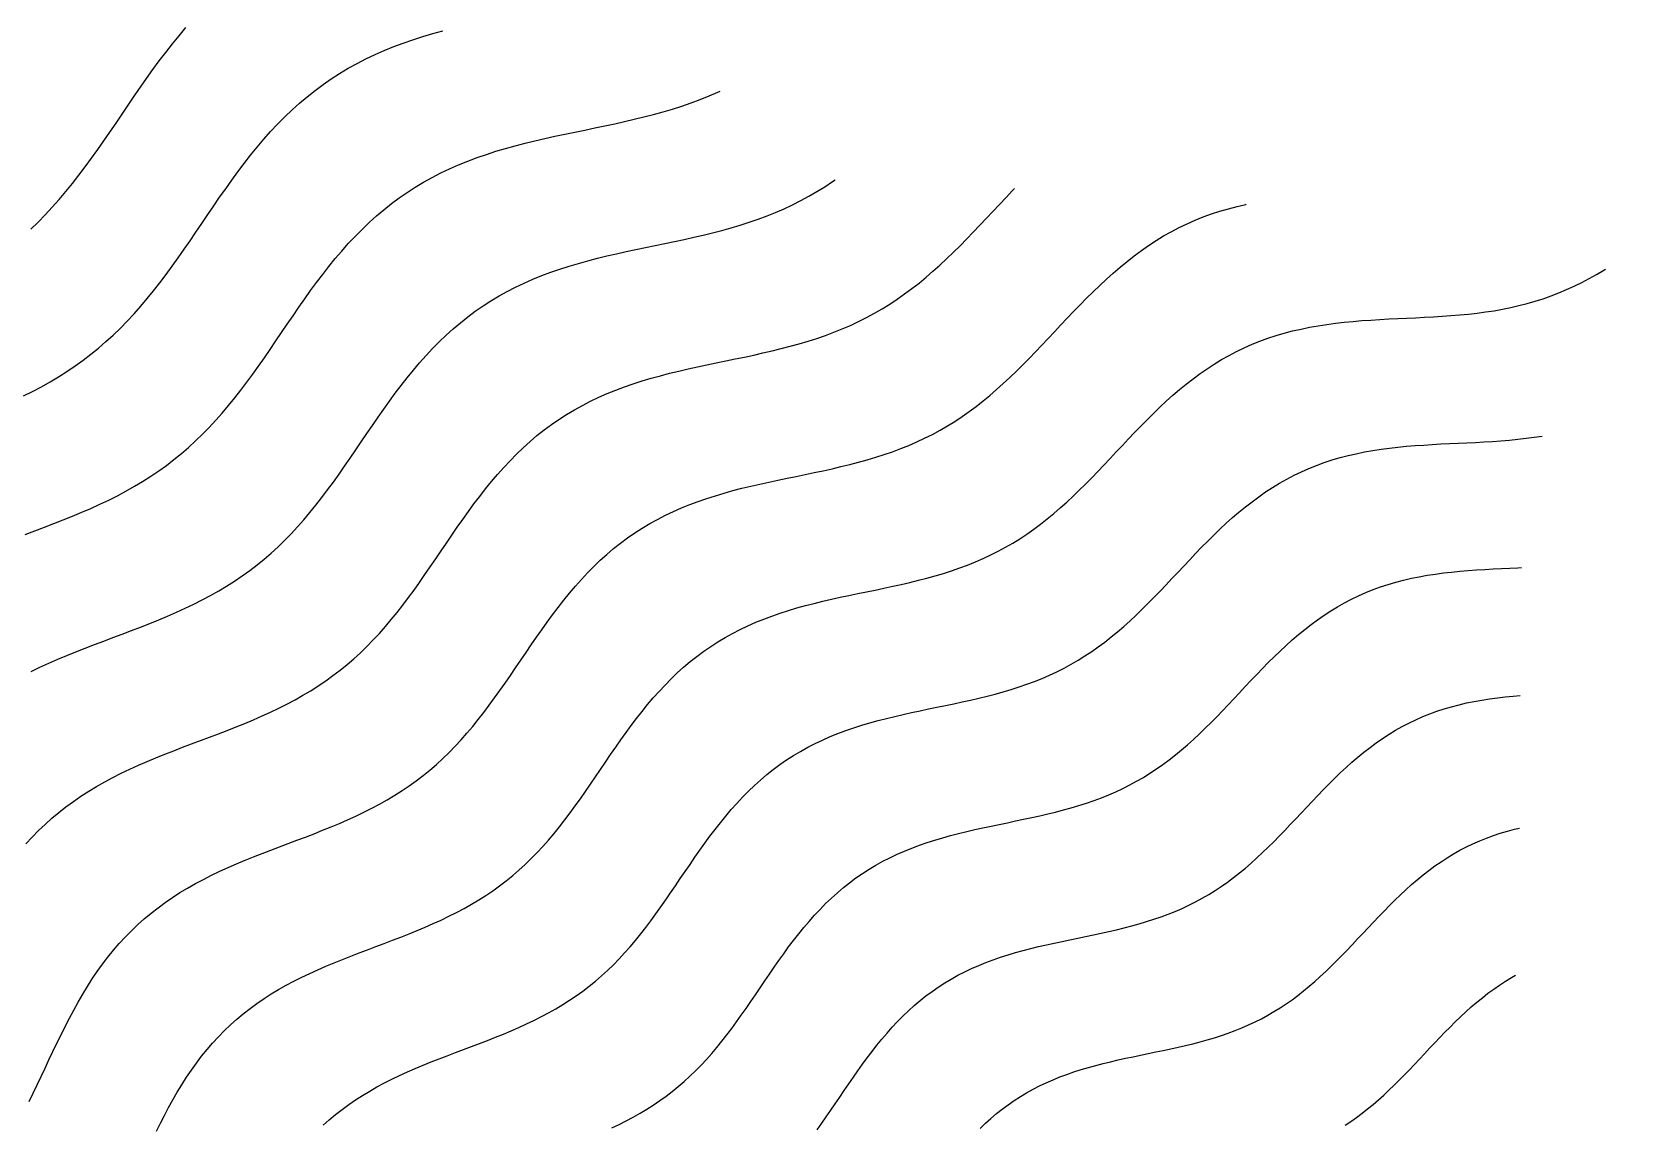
# Model space of a CAD drawing. Header units: millimetres. Extents: x -17.8 to 17.8, y -17.8 to 17.8.
# Drawn here: x -6.723 to -2.949, y 6.528 to 9.113 of the extents above; entities that cross this region are included whole.
import ezdxf

# ---------------------------------------------------------------- set-up
doc = ezdxf.new("R2010")
doc.units = ezdxf.units.MM
doc.layers.add('DOKU', color=8, linetype='Continuous')
doc.layers.add('KESIM', color=1, linetype='Continuous')

msp = doc.modelspace()

# ---------------------------------------------------------------- linework, layer by layer
at = {"layer": 'DOKU'}
for points in [[(-6.7421, 8.2519), (-6.7209, 8.2627), (-6.7, 8.2738), (-6.6795, 8.2854), (-6.6594, 8.2974), (-6.6397, 8.3099), (-6.6204, 8.323), (-6.6015, 8.3365), (-6.5831, 8.3506), (-6.5651, 8.3652), (-6.5475, 8.3804), (-6.5303, 8.3961), (-6.5135, 8.4123), (-6.4971, 8.4291), (-6.4811, 8.4463), (-6.4654, 8.464), (-6.45, 8.4822), (-6.4349, 8.5008), (-6.4201, 8.5198), (-6.4055, 8.5391), (-6.3911, 8.5588), (-6.3769, 8.5787), (-6.3628, 8.5988), (-6.3488, 8.6192), (-6.3348, 8.6396), (-6.3209, 8.6602), (-6.3069, 8.6808), (-6.2929, 8.7013), (-6.2788, 8.7218), (-6.2645, 8.7422), (-6.2501, 8.7623), (-6.2355, 8.7823), (-6.2206, 8.802), (-6.2055, 8.8214), (-6.1901, 8.8403), (-6.1743, 8.8589), (-6.1582, 8.8771), (-6.1418, 8.8947), (-6.1249, 8.9118), (-6.1076, 8.9283), (-6.09, 8.9443), (-6.0719, 8.9597), (-6.0533, 8.9744), (-6.0343, 8.9885), (-6.0149, 9.002), (-5.9951, 9.0148), (-5.9748, 9.0269), (-5.9541, 9.0384), (-5.9329, 9.0492), (-5.9114, 9.0595), (-5.8895, 9.0691), (-5.8673, 9.0781), (-5.8447, 9.0866), (-5.8218, 9.0945), (-5.7986, 9.1019), (-5.7751, 9.1089), (-5.7514, 9.1155)], [(-6.7251, 8.6465), (-6.7078, 8.6632), (-6.6909, 8.6805), (-6.6744, 8.6982), (-6.6582, 8.7165), (-6.6424, 8.7352), (-6.6269, 8.7543), (-6.6116, 8.7739), (-6.5966, 8.7938), (-6.5817, 8.814), (-6.5671, 8.8345), (-6.5526, 8.8553), (-6.5381, 8.8762), (-6.5238, 8.8973), (-6.5094, 8.9184), (-6.495, 8.9396), (-6.4806, 8.9608), (-6.466, 8.9819), (-6.4514, 9.0029), (-6.4365, 9.0237), (-6.4215, 9.0442), (-6.4062, 9.0645), (-6.3906, 9.0844), (-6.3747, 9.104), (-6.3585, 9.1231)], [(-6.7382, 7.9243), (-6.7156, 7.9328), (-6.6932, 7.9414), (-6.6708, 7.95), (-6.6486, 7.9587), (-6.6266, 7.9676), (-6.6048, 7.9768), (-6.5833, 7.9861), (-6.562, 7.9958), (-6.5411, 8.0058), (-6.5204, 8.0162), (-6.5002, 8.027), (-6.4803, 8.0383), (-6.4608, 8.0499), (-6.4416, 8.0621), (-6.4229, 8.0747), (-6.4046, 8.0879), (-6.3868, 8.1016), (-6.3693, 8.1158), (-6.3522, 8.1305), (-6.3356, 8.1457), (-6.3193, 8.1615), (-6.3034, 8.1777), (-6.2878, 8.1944), (-6.2726, 8.2116), (-6.2577, 8.2293), (-6.243, 8.2473), (-6.2287, 8.2657), (-6.2145, 8.2845), (-6.2005, 8.3035), (-6.1867, 8.3228), (-6.173, 8.3424), (-6.1595, 8.3621), (-6.1459, 8.382), (-6.1324, 8.4019), (-6.1188, 8.4219), (-6.1052, 8.4418), (-6.0915, 8.4617), (-6.0777, 8.4814), (-6.0637, 8.501), (-6.0495, 8.5204), (-6.0351, 8.5395), (-6.0204, 8.5583), (-6.0055, 8.5767), (-5.9902, 8.5947), (-5.9746, 8.6123), (-5.9586, 8.6294), (-5.9422, 8.646), (-5.9255, 8.6621), (-5.9083, 8.6776), (-5.8908, 8.6925), (-5.8728, 8.7068), (-5.8544, 8.7205), (-5.8355, 8.7335), (-5.8163, 8.7459), (-5.7966, 8.7577), (-5.7765, 8.7688), (-5.756, 8.7794), (-5.7351, 8.7893), (-5.7139, 8.7986), (-5.6923, 8.8074), (-5.6704, 8.8156), (-5.6481, 8.8233), (-5.6256, 8.8305), (-5.6029, 8.8373), (-5.5799, 8.8436), (-5.5568, 8.8497), (-5.5334, 8.8554), (-5.51, 8.8608), (-5.4864, 8.866), (-5.4628, 8.871), (-5.4392, 8.876), (-5.4156, 8.8809), (-5.392, 8.8857), (-5.3685, 8.8906), (-5.345, 8.8956), (-5.3217, 8.9008), (-5.2986, 8.9062), (-5.2757, 8.9118), (-5.2529, 8.9177), (-5.2304, 8.9239), (-5.2081, 8.9305), (-5.1861, 8.9376), (-5.1644, 8.9451), (-5.143, 8.953), (-5.1219, 8.9615), (-5.1011, 8.9705), (-5.0957, 8.9731)], [(-6.7245, 7.6007), (-6.7038, 7.6106), (-6.6827, 7.6202), (-6.6615, 7.6295), (-6.64, 7.6385), (-6.6184, 7.6472), (-6.5966, 7.6558), (-6.5748, 7.6642), (-6.5529, 7.6725), (-6.531, 7.6807), (-6.5092, 7.689), (-6.4874, 7.6972), (-6.4658, 7.7056), (-6.4442, 7.7141), (-6.4229, 7.7227), (-6.4018, 7.7316), (-6.3809, 7.7407), (-6.3603, 7.75), (-6.34, 7.7598), (-6.32, 7.7698), (-6.3004, 7.7803), (-6.2811, 7.7912), (-6.2622, 7.8025), (-6.2436, 7.8143), (-6.2255, 7.8265), (-6.2078, 7.8393), (-6.1904, 7.8525), (-6.1735, 7.8663), (-6.157, 7.8806), (-6.1408, 7.8953), (-6.125, 7.9106), (-6.1096, 7.9263), (-6.0945, 7.9425), (-6.0798, 7.9592), (-6.0653, 7.9763), (-6.0511, 7.9938), (-6.0372, 8.0116), (-6.0235, 8.0298), (-6.0099, 8.0483), (-5.9965, 8.067), (-5.9833, 8.0859), (-5.9701, 8.1051), (-5.957, 8.1243), (-5.9439, 8.1436), (-5.9308, 8.163), (-5.9176, 8.1823), (-5.9043, 8.2016), (-5.8909, 8.2207), (-5.8773, 8.2397), (-5.8636, 8.2585), (-5.8496, 8.277), (-5.8354, 8.2952), (-5.8209, 8.3131), (-5.8061, 8.3305), (-5.7909, 8.3476), (-5.7754, 8.3642), (-5.7596, 8.3802), (-5.7434, 8.3958), (-5.7267, 8.4108), (-5.7097, 8.4253), (-5.6923, 8.4391), (-5.6744, 8.4524), (-5.6562, 8.465), (-5.6375, 8.4771), (-5.6184, 8.4885), (-5.5989, 8.4993), (-5.5791, 8.5095), (-5.5588, 8.5191), (-5.5382, 8.5281), (-5.5173, 8.5366), (-5.4961, 8.5446), (-5.4745, 8.5521), (-5.4527, 8.559), (-5.4307, 8.5656), (-5.4084, 8.5718), (-5.3859, 8.5776), (-5.3633, 8.5831), (-5.3406, 8.5884), (-5.3178, 8.5935), (-5.2949, 8.5984), (-5.272, 8.6031), (-5.2491, 8.6079), (-5.2262, 8.6126), (-5.2034, 8.6173), (-5.1807, 8.6222), (-5.1582, 8.6272), (-5.1357, 8.6324), (-5.1135, 8.6378), (-5.0914, 8.6435), (-5.0696, 8.6496), (-5.048, 8.656), (-5.0267, 8.6628), (-5.0057, 8.6701), (-4.9849, 8.6778), (-4.9645, 8.686), (-4.9443, 8.6948), (-4.9245, 8.7041), (-4.905, 8.7139), (-4.8858, 8.7243), (-4.8669, 8.7352), (-4.8484, 8.7467), (-4.8301, 8.7588), (-4.8236, 8.7633)], [(-6.7368, 7.1928), (-6.7222, 7.2087), (-6.7071, 7.224), (-6.6916, 7.2389), (-6.6755, 7.2532), (-6.659, 7.267), (-6.642, 7.2803), (-6.6246, 7.2931), (-6.6067, 7.3054), (-6.5884, 7.3171), (-6.5696, 7.3284), (-6.5505, 7.3392), (-6.531, 7.3496), (-6.5112, 7.3596), (-6.4912, 7.3692), (-6.4708, 7.3785), (-6.4502, 7.3875), (-6.4294, 7.3962), (-6.4085, 7.4047), (-6.3874, 7.413), (-6.3663, 7.4211), (-6.3451, 7.4292), (-6.3239, 7.4372), (-6.3028, 7.4451), (-6.2817, 7.4531), (-6.2607, 7.4612), (-6.2399, 7.4694), (-6.2192, 7.4778), (-6.1988, 7.4863), (-6.1785, 7.4952), (-6.1586, 7.5042), (-6.1389, 7.5137), (-6.1196, 7.5234), (-6.1005, 7.5335), (-6.0819, 7.5441), (-6.0636, 7.555), (-6.0456, 7.5664), (-6.0281, 7.5783), (-6.0109, 7.5907), (-5.9941, 7.6035), (-5.9777, 7.6168), (-5.9617, 7.6306), (-5.9461, 7.6449), (-5.9308, 7.6597), (-5.9158, 7.675), (-5.9012, 7.6906), (-5.887, 7.7068), (-5.873, 7.7233), (-5.8592, 7.7402), (-5.8457, 7.7575), (-5.8324, 7.7751), (-5.8193, 7.793), (-5.8064, 7.8112), (-5.7935, 7.8295), (-5.7808, 7.848), (-5.7681, 7.8667), (-5.7554, 7.8854), (-5.7427, 7.9041), (-5.7299, 7.9228), (-5.717, 7.9415), (-5.7041, 7.96), (-5.6909, 7.9784), (-5.6776, 7.9966), (-5.6641, 8.0145), (-5.6503, 8.0321), (-5.6363, 8.0494), (-5.6219, 8.0663), (-5.6073, 8.0828), (-5.5923, 8.0989), (-5.5769, 8.1145), (-5.5612, 8.1295), (-5.5451, 8.1441), (-5.5286, 8.1581), (-5.5117, 8.1715), (-5.4945, 8.1843), (-5.4768, 8.1966), (-5.4587, 8.2082), (-5.4402, 8.2193), (-5.4214, 8.2297), (-5.4021, 8.2396), (-5.3825, 8.2489), (-5.3626, 8.2577), (-5.3423, 8.2659), (-5.3218, 8.2736), (-5.3009, 8.2808), (-5.2798, 8.2876), (-5.2584, 8.294), (-5.2369, 8.2999), (-5.2151, 8.3056), (-5.1932, 8.3109), (-5.1712, 8.316), (-5.1491, 8.3209), (-5.127, 8.3257), (-5.1048, 8.3303), (-5.0826, 8.3349), (-5.0605, 8.3394), (-5.0384, 8.344), (-5.0164, 8.3487), (-4.9946, 8.3536), (-4.9729, 8.3586), (-4.9513, 8.3639), (-4.93, 8.3694), (-4.9088, 8.3753), (-4.8879, 8.3815), (-4.8673, 8.3881), (-4.8469, 8.3951), (-4.8268, 8.4026), (-4.807, 8.4106), (-4.7875, 8.419), (-4.7683, 8.428), (-4.7494, 8.4375), (-4.7309, 8.4476), (-4.7126, 8.4582), (-4.6946, 8.4693), (-4.6769, 8.481), (-4.6595, 8.4932), (-4.6424, 8.5059), (-4.6255, 8.5191), (-4.6089, 8.5328), (-4.5925, 8.547), (-4.5762, 8.5615), (-4.5602, 8.5765), (-4.5443, 8.5918), (-4.5286, 8.6074), (-4.5129, 8.6233), (-4.4974, 8.6394), (-4.4819, 8.6557), (-4.4664, 8.6721), (-4.451, 8.6886), (-4.4355, 8.7051), (-4.4199, 8.7216), (-4.4043, 8.738), (-4.3998, 8.7428)], [(-6.729, 6.5837), (-6.7195, 6.6032), (-6.7101, 6.6228), (-6.7008, 6.6425), (-6.6915, 6.6623), (-6.6822, 6.6822), (-6.6728, 6.702), (-6.6633, 6.7217), (-6.6537, 6.7414), (-6.644, 6.761), (-6.634, 6.7803), (-6.6238, 6.7995), (-6.6133, 6.8184), (-6.6025, 6.8371), (-6.5914, 6.8554), (-6.5799, 6.8734), (-6.568, 6.891), (-6.5557, 6.9082), (-6.5429, 6.925), (-6.5297, 6.9413), (-6.5161, 6.9572), (-6.502, 6.9725), (-6.4874, 6.9874), (-6.4724, 7.0018), (-6.4569, 7.0157), (-6.4409, 7.029), (-6.4245, 7.0419), (-6.4076, 7.0542), (-6.3903, 7.0661), (-6.3726, 7.0775), (-6.3545, 7.0884), (-6.336, 7.0988), (-6.3171, 7.1089), (-6.298, 7.1186), (-6.2785, 7.1279), (-6.2589, 7.1369), (-6.2389, 7.1455), (-6.2188, 7.154), (-6.1986, 7.1622), (-6.1782, 7.1702), (-6.1578, 7.1781), (-6.1373, 7.1858), (-6.1168, 7.1936), (-6.0963, 7.2013), (-6.0759, 7.209), (-6.0556, 7.2168), (-6.0355, 7.2248), (-6.0155, 7.2329), (-5.9957, 7.2411), (-5.9762, 7.2497), (-5.9569, 7.2585), (-5.9378, 7.2676), (-5.9191, 7.277), (-5.9007, 7.2868), (-5.8827, 7.297), (-5.865, 7.3076), (-5.8476, 7.3186), (-5.8306, 7.3301), (-5.814, 7.342), (-5.7978, 7.3545), (-5.7819, 7.3673), (-5.7664, 7.3807), (-5.7513, 7.3945), (-5.7365, 7.4088), (-5.7221, 7.4236), (-5.708, 7.4388), (-5.6941, 7.4544), (-5.6806, 7.4704), (-5.6673, 7.4867), (-5.6543, 7.5034), (-5.6414, 7.5205), (-5.6287, 7.5378), (-5.6162, 7.5553), (-5.6038, 7.5731), (-5.5914, 7.591), (-5.5791, 7.609), (-5.5669, 7.6271), (-5.5546, 7.6452), (-5.5422, 7.6633), (-5.5298, 7.6814), (-5.5172, 7.6993), (-5.5045, 7.7171), (-5.4917, 7.7347), (-5.4786, 7.752), (-5.4652, 7.769), (-5.4517, 7.7858), (-5.4378, 7.8021), (-5.4236, 7.8181), (-5.4091, 7.8336), (-5.3943, 7.8487), (-5.3791, 7.8633), (-5.3635, 7.8773), (-5.3475, 7.8909), (-5.3312, 7.9038), (-5.3145, 7.9163), (-5.2974, 7.9281), (-5.2799, 7.9394), (-5.262, 7.9501), (-5.2438, 7.9602), (-5.2252, 7.9697), (-5.2062, 7.9787), (-5.187, 7.9872), (-5.1674, 7.9952), (-5.1475, 8.0026), (-5.1273, 8.0096), (-5.1069, 8.0162), (-5.0862, 8.0223), (-5.0653, 8.0281), (-5.0443, 8.0336), (-5.0232, 8.0387), (-5.0019, 8.0437), (-4.9805, 8.0484), (-4.9591, 8.053), (-4.9376, 8.0574), (-4.9162, 8.0619), (-4.8947, 8.0663), (-4.8734, 8.0707), (-4.8521, 8.0753), (-4.831, 8.08), (-4.81, 8.0848), (-4.7891, 8.0899), (-4.7685, 8.0953), (-4.7481, 8.101), (-4.7278, 8.107), (-4.7079, 8.1134), (-4.6882, 8.1202), (-4.6687, 8.1274), (-4.6496, 8.1351), (-4.6307, 8.1433), (-4.6122, 8.152), (-4.5939, 8.1612), (-4.5759, 8.1709), (-4.5582, 8.1811), (-4.5408, 8.1919), (-4.5237, 8.2032), (-4.5069, 8.215), (-4.4903, 8.2273), (-4.474, 8.2401), (-4.4579, 8.2533), (-4.442, 8.267), (-4.4263, 8.2811), (-4.4108, 8.2956), (-4.3955, 8.3104), (-4.3803, 8.3255), (-4.3651, 8.3409), (-4.3501, 8.3565), (-4.3351, 8.3722), (-4.3201, 8.3881), (-4.3052, 8.404), (-4.2902, 8.42), (-4.2752, 8.436), (-4.2601, 8.4518), (-4.2449, 8.4676), (-4.2295, 8.4832), (-4.2141, 8.4985), (-4.1984, 8.5136), (-4.1826, 8.5283), (-4.1666, 8.5427), (-4.1503, 8.5567), (-4.1338, 8.5703), (-4.1171, 8.5834), (-4.1, 8.5959), (-4.0827, 8.6079), (-4.0652, 8.6194), (-4.0473, 8.6303), (-4.0291, 8.6405), (-4.0107, 8.6502), (-3.9919, 8.6592), (-3.9729, 8.6676), (-3.9536, 8.6754), (-3.934, 8.6825), (-3.9141, 8.689), (-3.894, 8.6949), (-3.8736, 8.7003), (-3.853, 8.7051), (-3.8521, 8.7053)], [(-6.4284, 6.5131), (-6.419, 6.532), (-6.4094, 6.5507), (-6.3995, 6.5693), (-6.3894, 6.5876), (-6.3789, 6.6056), (-6.3682, 6.6233), (-6.357, 6.6407), (-6.3456, 6.6577), (-6.3337, 6.6743), (-6.3214, 6.6905), (-6.3086, 6.7063), (-6.2955, 6.7216), (-6.2818, 6.7364), (-6.2678, 6.7508), (-6.2532, 6.7647), (-6.2382, 6.7781), (-6.2228, 6.791), (-6.2069, 6.8034), (-6.1906, 6.8153), (-6.1739, 6.8268), (-6.1568, 6.8378), (-6.1393, 6.8483), (-6.1214, 6.8585), (-6.1032, 6.8682), (-6.0847, 6.8775), (-6.0659, 6.8865), (-6.0469, 6.8952), (-6.0277, 6.9036), (-6.0083, 6.9117), (-5.9887, 6.9196), (-5.969, 6.9274), (-5.9493, 6.935), (-5.9295, 6.9425), (-5.9097, 6.95), (-5.8899, 6.9574), (-5.8702, 6.9649), (-5.8506, 6.9725), (-5.8311, 6.9801), (-5.8118, 6.9879), (-5.7927, 6.9959), (-5.7738, 7.0042), (-5.7552, 7.0127), (-5.7368, 7.0215), (-5.7187, 7.0306), (-5.7009, 7.04), (-5.6835, 7.0499), (-5.6664, 7.0601), (-5.6496, 7.0708), (-5.6332, 7.0819), (-5.6171, 7.0934), (-5.6015, 7.1054), (-5.5861, 7.1179), (-5.5712, 7.1308), (-5.5566, 7.1441), (-5.5423, 7.1579), (-5.5283, 7.1722), (-5.5147, 7.1869), (-5.5013, 7.2019), (-5.4882, 7.2174), (-5.4754, 7.2332), (-5.4628, 7.2494), (-5.4504, 7.2658), (-5.4381, 7.2825), (-5.426, 7.2995), (-5.414, 7.3166), (-5.4021, 7.3339), (-5.3902, 7.3513), (-5.3784, 7.3688), (-5.3665, 7.3863), (-5.3545, 7.4038), (-5.3425, 7.4213), (-5.3304, 7.4386), (-5.3181, 7.4558), (-5.3057, 7.4727), (-5.293, 7.4895), (-5.2802, 7.506), (-5.267, 7.5221), (-5.2536, 7.5379), (-5.2399, 7.5534), (-5.2259, 7.5684), (-5.2116, 7.5829), (-5.1969, 7.597), (-5.1819, 7.6106), (-5.1665, 7.6237), (-5.1507, 7.6362), (-5.1345, 7.6482), (-5.118, 7.6596), (-5.1011, 7.6705), (-5.0838, 7.6809), (-5.0662, 7.6906), (-5.0483, 7.6999), (-5.0299, 7.7086), (-5.0113, 7.7167), (-4.9924, 7.7244), (-4.9731, 7.7316), (-4.9537, 7.7384), (-4.9339, 7.7447), (-4.914, 7.7507), (-4.8938, 7.7562), (-4.8735, 7.7615), (-4.8531, 7.7665), (-4.8325, 7.7713), (-4.8118, 7.7758), (-4.7911, 7.7803), (-4.7704, 7.7846), (-4.7497, 7.7889), (-4.729, 7.7931), (-4.7084, 7.7975), (-4.6878, 7.8018), (-4.6674, 7.8064), (-4.6471, 7.8111), (-4.627, 7.816), (-4.607, 7.8212), (-4.5873, 7.8266), (-4.5677, 7.8324), (-4.5485, 7.8386), (-4.5294, 7.8452), (-4.5106, 7.8522), (-4.4921, 7.8596), (-4.4739, 7.8675), (-4.456, 7.8759), (-4.4383, 7.8848), (-4.421, 7.8942), (-4.4039, 7.9041), (-4.3871, 7.9145), (-4.3706, 7.9254), (-4.3543, 7.9368), (-4.3383, 7.9487), (-4.3225, 7.9611), (-4.307, 7.9739), (-4.2916, 7.9871), (-4.2765, 8.0007), (-4.2615, 8.0147), (-4.2466, 8.029), (-4.2319, 8.0436), (-4.2173, 8.0584), (-4.2028, 8.0735), (-4.1883, 8.0887), (-4.1739, 8.104), (-4.1594, 8.1195), (-4.1449, 8.1349), (-4.1304, 8.1503), (-4.1158, 8.1656), (-4.1011, 8.1809), (-4.0863, 8.1959), (-4.0714, 8.2107), (-4.0563, 8.2253), (-4.041, 8.2396), (-4.0255, 8.2535), (-4.0098, 8.267), (-3.9938, 8.2801), (-3.9776, 8.2927), (-3.9612, 8.3048), (-3.9445, 8.3164), (-3.9275, 8.3275), (-3.9102, 8.338), (-3.8927, 8.3479), (-3.8749, 8.3573), (-3.8568, 8.366), (-3.8384, 8.3741), (-3.8197, 8.3816), (-3.8008, 8.3885), (-3.7816, 8.3948), (-3.7621, 8.4005), (-3.7424, 8.4057), (-3.7225, 8.4103), (-3.7024, 8.4144), (-3.6821, 8.418), (-3.6616, 8.4212), (-3.641, 8.4239), (-3.6202, 8.4263), (-3.5993, 8.4283), (-3.5784, 8.4301), (-3.5573, 8.4316), (-3.5362, 8.4329), (-3.515, 8.434), (-3.4939, 8.435), (-3.4728, 8.436), (-3.4517, 8.437), (-3.4306, 8.438), (-3.4096, 8.4391), (-3.3887, 8.4404), (-3.368, 8.4419), (-3.3473, 8.4436), (-3.3268, 8.4456), (-3.3064, 8.4479), (-3.2862, 8.4506), (-3.2662, 8.4536), (-3.2464, 8.4572), (-3.2268, 8.4611), (-3.2073, 8.4656), (-3.1881, 8.4705), (-3.1691, 8.476), (-3.1502, 8.482), (-3.1316, 8.4886), (-3.1132, 8.4957), (-3.095, 8.5034), (-3.0769, 8.5115), (-3.0591, 8.5203), (-3.0414, 8.5295), (-3.0239, 8.5392), (-3.0065, 8.5494), (-3.003, 8.5517)], [(-6.0341, 6.5276), (-6.0196, 6.5405), (-6.0047, 6.553), (-5.9894, 6.565), (-5.9736, 6.5765), (-5.9575, 6.5875), (-5.941, 6.5981), (-5.9241, 6.6083), (-5.9069, 6.6181), (-5.8893, 6.6275), (-5.8715, 6.6365), (-5.8533, 6.6451), (-5.835, 6.6535), (-5.8164, 6.6616), (-5.7977, 6.6695), (-5.7788, 6.6771), (-5.7598, 6.6846), (-5.7407, 6.6919), (-5.7216, 6.6992), (-5.7025, 6.7064), (-5.6835, 6.7136), (-5.6644, 6.7208), (-5.6455, 6.7281), (-5.6267, 6.7355), (-5.6081, 6.743), (-5.5897, 6.7507), (-5.5714, 6.7587), (-5.5534, 6.7669), (-5.5357, 6.7754), (-5.5183, 6.7842), (-5.5011, 6.7933), (-5.4843, 6.8028), (-5.4677, 6.8127), (-5.4516, 6.823), (-5.4357, 6.8337), (-5.4203, 6.8448), (-5.4051, 6.8564), (-5.3903, 6.8684), (-5.3759, 6.8808), (-5.3618, 6.8937), (-5.348, 6.9071), (-5.3346, 6.9208), (-5.3214, 6.935), (-5.3085, 6.9495), (-5.2959, 6.9644), (-5.2835, 6.9797), (-5.2713, 6.9953), (-5.2593, 7.0111), (-5.2475, 7.0273), (-5.2358, 7.0436), (-5.2243, 7.0602), (-5.2128, 7.0769), (-5.2013, 7.0937), (-5.1899, 7.1105), (-5.1784, 7.1274), (-5.1669, 7.1443), (-5.1553, 7.1611), (-5.1436, 7.1779), (-5.1317, 7.1944), (-5.1197, 7.2108), (-5.1075, 7.227), (-5.0951, 7.2429), (-5.0824, 7.2585), (-5.0695, 7.2737), (-5.0563, 7.2886), (-5.0428, 7.3031), (-5.0289, 7.3171), (-5.0148, 7.3307), (-5.0002, 7.3438), (-4.9854, 7.3565), (-4.9702, 7.3686), (-4.9546, 7.3801), (-4.9386, 7.3912), (-4.9223, 7.4017), (-4.9057, 7.4116), (-4.8887, 7.4211), (-4.8713, 7.43), (-4.8536, 7.4384), (-4.8357, 7.4463), (-4.8174, 7.4537), (-4.7988, 7.4606), (-4.78, 7.4672), (-4.761, 7.4733), (-4.7417, 7.479), (-4.7223, 7.4844), (-4.7027, 7.4895), (-4.683, 7.4943), (-4.6631, 7.4989), (-4.6432, 7.5033), (-4.6232, 7.5076), (-4.6032, 7.5118), (-4.5832, 7.5159), (-4.5632, 7.52), (-4.5433, 7.5242), (-4.5235, 7.5284), (-4.5038, 7.5328), (-4.4842, 7.5373), (-4.4648, 7.542), (-4.4455, 7.547), (-4.4265, 7.5523), (-4.4076, 7.5579), (-4.389, 7.5639), (-4.3707, 7.5702), (-4.3525, 7.577), (-4.3347, 7.5841), (-4.3171, 7.5918), (-4.2998, 7.5999), (-4.2828, 7.6084), (-4.266, 7.6175), (-4.2495, 7.6271), (-4.2333, 7.6371), (-4.2174, 7.6476), (-4.2017, 7.6586), (-4.1862, 7.6701), (-4.171, 7.682), (-4.156, 7.6944), (-4.1412, 7.7071), (-4.1266, 7.7203), (-4.1121, 7.7338), (-4.0978, 7.7476), (-4.0836, 7.7617), (-4.0695, 7.776), (-4.0555, 7.7905), (-4.0415, 7.8052), (-4.0276, 7.82), (-4.0136, 7.8349), (-3.9997, 7.8498), (-3.9856, 7.8646), (-3.9716, 7.8794), (-3.9574, 7.8941), (-3.9431, 7.9086), (-3.9287, 7.923), (-3.9141, 7.937), (-3.8993, 7.9508), (-3.8844, 7.9642), (-3.8692, 7.9772), (-3.8539, 7.9899), (-3.8382, 8.002), (-3.8224, 8.0138), (-3.8062, 8.025), (-3.7899, 8.0356), (-3.7732, 8.0458), (-3.7563, 8.0553), (-3.7391, 8.0643), (-3.7216, 8.0727), (-3.7038, 8.0806), (-3.6858, 8.0878), (-3.6676, 8.0945), (-3.649, 8.1006), (-3.6303, 8.1061), (-3.6113, 8.1111), (-3.5921, 8.1155), (-3.5727, 8.1195), (-3.5531, 8.123), (-3.5333, 8.126), (-3.5134, 8.1287), (-3.4933, 8.131), (-3.4732, 8.1329), (-3.4529, 8.1346), (-3.4326, 8.136), (-3.4122, 8.1373), (-3.3918, 8.1384), (-3.3714, 8.1394), (-3.351, 8.1403), (-3.3307, 8.1413), (-3.3104, 8.1423), (-3.2901, 8.1433), (-3.27, 8.1446), (-3.2499, 8.146), (-3.23, 8.1476), (-3.2102, 8.1496), (-3.1906, 8.1518), (-3.1711, 8.1544), (-3.1524, 8.1572)], [(-5.3517, 6.5211), (-5.3346, 6.5293), (-5.3178, 6.5377), (-5.3013, 6.5465), (-5.2851, 6.5557), (-5.2691, 6.5652), (-5.2536, 6.5751), (-5.2383, 6.5855), (-5.2234, 6.5962), (-5.2088, 6.6073), (-5.1946, 6.6189), (-5.1806, 6.6309), (-5.167, 6.6433), (-5.1538, 6.6562), (-5.1408, 6.6694), (-5.1281, 6.6831), (-5.1157, 6.6971), (-5.1035, 6.7115), (-5.0916, 6.7262), (-5.0799, 6.7412), (-5.0683, 6.7565), (-5.0569, 6.772), (-5.0457, 6.7878), (-5.0345, 6.8037), (-5.0234, 6.8198), (-5.0124, 6.836), (-5.0013, 6.8523), (-4.9903, 6.8686), (-4.9792, 6.8848), (-4.968, 6.901), (-4.9568, 6.9171), (-4.9453, 6.9331), (-4.9338, 6.9489), (-4.922, 6.9645), (-4.91, 6.9798), (-4.8978, 6.9948), (-4.8854, 7.0095), (-4.8726, 7.0239), (-4.8596, 7.0378), (-4.8463, 7.0514), (-4.8326, 7.0645), (-4.8186, 7.0771), (-4.8043, 7.0893), (-4.7896, 7.1009), (-4.7746, 7.1121), (-4.7592, 7.1227), (-4.7435, 7.1328), (-4.7275, 7.1424), (-4.7111, 7.1515), (-4.6944, 7.1601), (-4.6774, 7.1682), (-4.66, 7.1758), (-4.6424, 7.183), (-4.6245, 7.1897), (-4.6064, 7.1959), (-4.5881, 7.2018), (-4.5695, 7.2073), (-4.5508, 7.2125), (-4.5319, 7.2174), (-4.5129, 7.2221), (-4.4937, 7.2265), (-4.4745, 7.2308), (-4.4553, 7.2349), (-4.436, 7.2389), (-4.4167, 7.2429), (-4.3975, 7.2469), (-4.3783, 7.2509), (-4.3592, 7.2549), (-4.3402, 7.2592), (-4.3213, 7.2635), (-4.3026, 7.2681), (-4.2841, 7.2729), (-4.2657, 7.278), (-4.2476, 7.2834), (-4.2296, 7.2891), (-4.2119, 7.2952), (-4.1945, 7.3018), (-4.1772, 7.3087), (-4.1603, 7.316), (-4.1436, 7.3238), (-4.1272, 7.3321), (-4.1111, 7.3408), (-4.0952, 7.35), (-4.0796, 7.3597), (-4.0642, 7.3699), (-4.0491, 7.3805), (-4.0342, 7.3915), (-4.0195, 7.403), (-4.005, 7.4149), (-3.9908, 7.4272), (-3.9767, 7.4399), (-3.9628, 7.4529), (-3.949, 7.4662), (-3.9353, 7.4797), (-3.9217, 7.4935), (-3.9082, 7.5075), (-3.8947, 7.5217), (-3.8813, 7.536), (-3.8678, 7.5503), (-3.8544, 7.5646), (-3.8409, 7.579), (-3.8273, 7.5932), (-3.8136, 7.6074), (-3.7999, 7.6214), (-3.786, 7.6352), (-3.7719, 7.6487), (-3.7577, 7.662), (-3.7433, 7.6749), (-3.7287, 7.6875), (-3.7139, 7.6996), (-3.6988, 7.7114), (-3.6835, 7.7227), (-3.668, 7.7335), (-3.6522, 7.7438), (-3.6361, 7.7535), (-3.6198, 7.7628), (-3.6033, 7.7714), (-3.5864, 7.7795), (-3.5693, 7.7871), (-3.552, 7.794), (-3.5343, 7.8005), (-3.5165, 7.8063), (-3.4984, 7.8117), (-3.4801, 7.8165), (-3.4616, 7.8208), (-3.4429, 7.8246), (-3.424, 7.8279), (-3.405, 7.8309), (-3.3858, 7.8334), (-3.3665, 7.8356), (-3.347, 7.8375), (-3.3275, 7.8391), (-3.3079, 7.8405), (-3.2883, 7.8417), (-3.2686, 7.8428), (-3.249, 7.8437), (-3.2293, 7.8446), (-3.2097, 7.8456), (-3.2017, 7.846)], [(-4.8663, 6.5168), (-4.8555, 6.532), (-4.8447, 6.5473), (-4.8341, 6.5628), (-4.8234, 6.5784), (-4.8128, 6.594), (-4.8022, 6.6097), (-4.7915, 6.6253), (-4.7808, 6.6409), (-4.7699, 6.6564), (-4.7589, 6.6718), (-4.7478, 6.687), (-4.7365, 6.702), (-4.725, 6.7167), (-4.7132, 6.7312), (-4.7012, 6.7453), (-4.689, 6.7591), (-4.6764, 6.7726), (-4.6636, 6.7856), (-4.6505, 6.7982), (-4.637, 6.8104), (-4.6232, 6.822), (-4.6091, 6.8333), (-4.5946, 6.844), (-4.5799, 6.8542), (-4.5647, 6.864), (-4.5493, 6.8732), (-4.5335, 6.882), (-4.5174, 6.8902), (-4.5011, 6.898), (-4.4844, 6.9053), (-4.4674, 6.9122), (-4.4502, 6.9187), (-4.4328, 6.9247), (-4.4151, 6.9304), (-4.3973, 6.9357), (-4.3792, 6.9407), (-4.3611, 6.9454), (-4.3428, 6.9499), (-4.3244, 6.9541), (-4.3059, 6.9582), (-4.2874, 6.9622), (-4.2688, 6.9661), (-4.2503, 6.9699), (-4.2318, 6.9737), (-4.2133, 6.9776), (-4.1949, 6.9815), (-4.1766, 6.9855), (-4.1585, 6.9898), (-4.1405, 6.9942), (-4.1226, 6.9988), (-4.1049, 7.0037), (-4.0875, 7.0089), (-4.0702, 7.0144), (-4.0532, 7.0203), (-4.0364, 7.0265), (-4.0198, 7.0332), (-4.0035, 7.0403), (-3.9874, 7.0478), (-3.9716, 7.0557), (-3.9561, 7.0641), (-3.9408, 7.073), (-3.9258, 7.0823), (-3.911, 7.0921), (-3.8964, 7.1023), (-3.8821, 7.1129), (-3.868, 7.124), (-3.8541, 7.1354), (-3.8404, 7.1473), (-3.8268, 7.1594), (-3.8134, 7.172), (-3.8001, 7.1848), (-3.787, 7.1978), (-3.7739, 7.2111), (-3.7609, 7.2246), (-3.7479, 7.2382), (-3.735, 7.2519), (-3.7221, 7.2657), (-3.7091, 7.2795), (-3.6961, 7.2933), (-3.6831, 7.307), (-3.6699, 7.3207), (-3.6567, 7.3341), (-3.6433, 7.3474), (-3.6298, 7.3604), (-3.6161, 7.3732), (-3.6022, 7.3856), (-3.5882, 7.3977), (-3.5739, 7.4094), (-3.5594, 7.4207), (-3.5447, 7.4316), (-3.5297, 7.442), (-3.5145, 7.4519), (-3.4991, 7.4613), (-3.4834, 7.4702), (-3.4674, 7.4785), (-3.4512, 7.4863), (-3.4348, 7.4936), (-3.4181, 7.5003), (-3.4011, 7.5065), (-3.384, 7.5121), (-3.3666, 7.5172), (-3.3489, 7.5218), (-3.3311, 7.526), (-3.3131, 7.5297), (-3.295, 7.5329), (-3.2766, 7.5357), (-3.2582, 7.5382), (-3.2396, 7.5403), (-3.2209, 7.5421), (-3.2042, 7.5435)], [(-4.4809, 6.5198), (-4.4683, 6.5319), (-4.4554, 6.5436), (-4.4421, 6.5548), (-4.4286, 6.5656), (-4.4147, 6.5759), (-4.4005, 6.5858), (-4.386, 6.5951), (-4.3711, 6.604), (-4.356, 6.6124), (-4.3405, 6.6204), (-4.3248, 6.6278), (-4.3087, 6.6349), (-4.2925, 6.6415), (-4.2759, 6.6477), (-4.2592, 6.6535), (-4.2422, 6.6589), (-4.225, 6.664), (-4.2077, 6.6688), (-4.1903, 6.6734), (-4.1727, 6.6777), (-4.155, 6.6818), (-4.1372, 6.6857), (-4.1194, 6.6895), (-4.1016, 6.6932), (-4.0838, 6.6969), (-4.066, 6.7006), (-4.0483, 6.7043), (-4.0306, 6.7081), (-4.013, 6.7119), (-3.9956, 6.716), (-3.9783, 6.7202), (-3.9611, 6.7247), (-3.9441, 6.7294), (-3.9274, 6.7344), (-3.9108, 6.7397), (-3.8944, 6.7453), (-3.8783, 6.7513), (-3.8624, 6.7577), (-3.8467, 6.7645), (-3.8313, 6.7717), (-3.8161, 6.7794), (-3.8012, 6.7875), (-3.7865, 6.796), (-3.772, 6.8049), (-3.7578, 6.8143), (-3.7438, 6.8241), (-3.7301, 6.8343), (-3.7165, 6.8449), (-3.7031, 6.8559), (-3.6899, 6.8673), (-3.6769, 6.879), (-3.664, 6.891), (-3.6513, 6.9033), (-3.6386, 6.9159), (-3.6261, 6.9287), (-3.6136, 6.9416), (-3.6011, 6.9547), (-3.5887, 6.9679), (-3.5763, 6.9811), (-3.5638, 6.9944), (-3.5513, 7.0077), (-3.5388, 7.0208), (-3.5262, 7.0339), (-3.5134, 7.0469), (-3.5006, 7.0596), (-3.4876, 7.0721), (-3.4744, 7.0844), (-3.4611, 7.0964), (-3.4476, 7.108), (-3.4339, 7.1192), (-3.42, 7.1301), (-3.4059, 7.1405), (-3.3915, 7.1505), (-3.3769, 7.16), (-3.362, 7.169), (-3.347, 7.1776), (-3.3316, 7.1856), (-3.3161, 7.1931), (-3.3002, 7.2001), (-3.2842, 7.2065), (-3.2679, 7.2124), (-3.2514, 7.2179), (-3.2347, 7.2228), (-3.2178, 7.2272), (-3.2064, 7.2299)], [(-3.6183, 6.5275), (-3.6046, 6.5365), (-3.5912, 6.5459), (-3.578, 6.5557), (-3.565, 6.5659), (-3.5522, 6.5765), (-3.5395, 6.5874), (-3.527, 6.5986), (-3.5147, 6.6101), (-3.5024, 6.6219), (-3.4903, 6.634), (-3.4783, 6.6462), (-3.4663, 6.6586), (-3.4543, 6.6712), (-3.4424, 6.6838), (-3.4305, 6.6965), (-3.4185, 6.7093), (-3.4066, 6.722), (-3.3945, 6.7346), (-3.3824, 6.7472), (-3.3702, 6.7596), (-3.3579, 6.7718), (-3.3454, 6.7838), (-3.3328, 6.7956), (-3.32, 6.8071), (-3.3071, 6.8182), (-3.2939, 6.829), (-3.2806, 6.8394), (-3.267, 6.8494), (-3.2532, 6.859), (-3.2392, 6.8681), (-3.225, 6.8768), (-3.2157, 6.8821)]]:
    msp.add_lwpolyline(points, dxfattribs=at)
at = {"layer": 'KESIM'}
msp.add_circle((0, 0), 17.8, dxfattribs=at)

doc.saveas('drawing.dxf')
